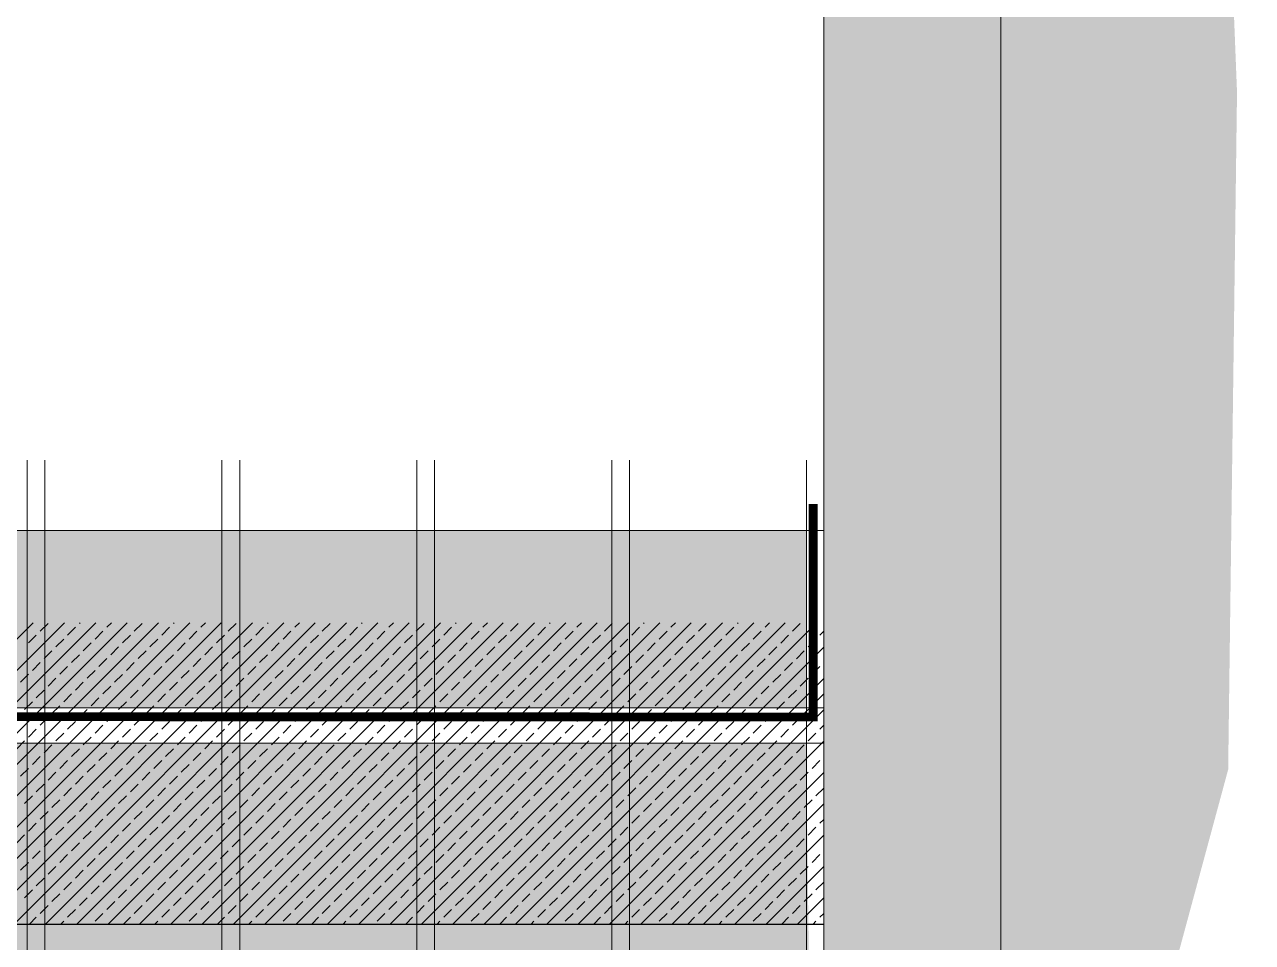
# Model space of a CAD drawing. Header units: metres. Extents: x 400488 to 400591, y 4543956 to 4544011.
# Drawn here: x 400578.33 to 400585.26, y 4543974.11 to 4543979.29 of the extents above; entities that cross this region are included whole.
import ezdxf

# ---------------------------------------------------------------- set-up
doc = ezdxf.new("R2010")
doc.units = ezdxf.units.M
doc.linetypes.add('HIDDEN', pattern=[0.375, 0.25, -0.125])
doc.linetypes.add('HIDDEN2', pattern=[4.762499999999999, 3.175, -1.5875])
for name, color, linetype, lineweight in [('A-FLOR-FNSH', 192, 'Continuous', 18), ('A-FLOR-PATT', 8, 'Continuous', 18), ('GD_1', 240, 'Continuous', 5), ('GD_A_BACK-1', 252, 'HIDDEN2', 9), ('GD_CARPENTERIA', 4, 'Continuous', 9), ('GD_hatch2', 34, 'Continuous', 9), ('GD_RETINI', 240, 'Continuous', 5), ('GD_structure', 4, 'Continuous', 5)]:
    doc.layers.add(name, color=color, linetype=linetype, lineweight=lineweight)
doc.layers.add('GD-RIVESTIMENTO', color=254, linetype='Continuous')

msp = doc.modelspace()

# ---------------------------------------------------------------- hatches: boundary and pattern name
h = msp.add_hatch(color=256)
h.dxf.hatch_style = 1
h.set_gradient(color1=(91, 91, 91), one_color=1, tint=1, name='CYLINDER')
h.paths.add_polyline_path([(400583.8420022455, 4543973.448906582), (400582.8420022453, 4543973.448906582), (400582.8420022453, 4543980.248906582), (400583.8420022455, 4543980.248906582)])
at = {"layer": 'GD_hatch2'}
h = msp.add_hatch(color=256, dxfattribs=at)
h.dxf.hatch_style = 1
h.paths.add_polyline_path([(400560.7420022455, 4543976.438906581), (400582.7420022455, 4543976.438906581), (400582.7420022455, 4543975.438906581), (400560.7420022455, 4543975.438906581)])
at = {"layer": 'GD_RETINI', "ltscale": 5}
h = msp.add_hatch(dxfattribs=at)
h.set_pattern_fill('EARTH', color=34, scale=0.1, angle=45)
h.set_pattern_definition([(45, (396526.6472198765, 4498698.506840579), (7.105427357601003e-17, 0.8980256121069152), [0.6350000000000002, -0.6350000000000002]), (45, (396526.4788400743, 4498698.675220381), (7.105427357601003e-17, 0.8980256121069152), [0.6350000000000002, -0.6350000000000002]), (45, (396526.310460272, 4498698.843600184), (7.105427357601003e-17, 0.8980256121069152), [0.6350000000000002, -0.6350000000000002]), (135, (396526.310460272, 4498698.955853385), (-0.8980256121069152, 7.105427357601003e-17), [0.6350000000000001, -0.6350000000000001]), (135, (396526.4788400743, 4498699.124233188), (-0.8980256121069152, 7.105427357601003e-17), [0.6350000000000001, -0.6350000000000001]), (135, (396526.6472198765, 4498699.29261299), (-0.8980256121069152, 7.105427357601003e-17), [0.6350000000000001, -0.6350000000000001])])
h.paths.add_polyline_path([(400560.7420022455, 4543967.823943598), (400560.742002246, 4543975.238906581), (400582.7420022455, 4543975.238906581), (400582.8420022455, 4543967.648906587), (400583.8420022455, 4543967.648906587), (400583.8420022455, 4544000.648906581), (400585.2618111278, 4544000.648906587), (400585.0723013741, 4544000.04925572), (400584.8396472539, 4543998.022319124), (400584.7987404183, 4543995.859386738), (400584.8149923282, 4543994.284109406), (400585.0425050371, 4543991.89683539), (400585.1171642205, 4543986.844671512), (400584.9532633243, 4543984.76460385), (400585.0429329036, 4543982.255603788), (400585.1747999318, 4543978.91189148), (400585.1248307451, 4543975.090662588), (400584.5129396773, 4543972.829684099), (400584.7598536735, 4543970.578929498), (400584.4640717205, 4543966.682603627), (400581.5331236059, 4543966.763219396), (400580.3499887802, 4543969.853406412), (400581.3448974515, 4543973.749728516), (400575.7420022455, 4543973.749728516), (400572.7420022455, 4543973.749728516), (400568.3131804704, 4543974.171484604), (400567.7420022455, 4543974.171484604), (400563.7420022455, 4543974.171484604), (400562.4076979798, 4543969.671271279), (400562.6880486847, 4543966.946985678), (400559.3042495553, 4543966.267289266), (400559.1259975984, 4543967.538599945), (400559.7420022452, 4543967.823943598)])

# ---------------------------------------------------------------- linework, layer by layer
at = {"layer": 'A-FLOR-FNSH', "color": 50, "lineweight": 25}
msp.add_line((400560.7420022451, 4543974.218906581), (400582.8420022451, 4543974.218906581), dxfattribs=at)
at = {"layer": 'A-FLOR-PATT', "linetype": 'Continuous', "lineweight": 5}
for p, q in [((400576.6790247608, 4543974.218906581), (400578.3790247608, 4543975.918906582)), ((400576.8559428774, 4543974.218906581), (400578.5559428774, 4543975.918906582)), ((400577.0328609941, 4543974.218906581), (400578.7328609941, 4543975.918906582)), ((400577.2097791107, 4543974.218906581), (400578.9097791107, 4543975.918906582)), ((400577.3866972274, 4543974.218906581), (400579.0866972274, 4543975.918906582)), ((400577.5636153441, 4543974.218906581), (400579.2636153441, 4543975.918906582)), ((400577.7405334607, 4543974.218906581), (400579.4405334607, 4543975.918906582)), ((400577.9174515774, 4543974.218906581), (400579.6174515774, 4543975.918906582)), ((400578.094369694, 4543974.218906581), (400579.794369694, 4543975.918906582)), ((400578.2712878107, 4543974.218906581), (400579.9712878107, 4543975.918906582)), ((400578.4193286672, 4543975.871210488), (400578.4635581963, 4543975.915440017)), ((400578.4482059273, 4543974.218906581), (400580.1482059273, 4543975.918906582)), ((400578.625124044, 4543974.218906581), (400580.325124044, 4543975.918906582)), ((400578.6404692419, 4543975.915432946), (400578.6439428775, 4543975.918906582)), ((400578.7952690585, 4543975.893314646), (400578.8208609941, 4543975.918906582)), ((400578.8020421606, 4543974.218906581), (400580.5020421607, 4543975.918906582)), ((400578.950068875, 4543975.871196345), (400578.9942984041, 4543975.915425875)), ((400578.9789602773, 4543974.218906581), (400580.6789602773, 4543975.918906582)), ((400579.155878394, 4543974.218906581), (400580.8558783939, 4543975.918906582)), ((400579.1712094498, 4543975.915418804), (400579.1746972274, 4543975.918906582)), ((400579.3260092663, 4543975.893300503), (400579.3516153441, 4543975.918906582)), ((400579.3327965106, 4543974.218906581), (400581.0327965106, 4543975.918906582)), ((400579.4808090828, 4543975.871182203), (400579.525038612, 4543975.915411733)), ((400579.5097146272, 4543974.218906581), (400581.2097146272, 4543975.918906582)), ((400579.6866327439, 4543974.218906581), (400581.3866327439, 4543975.918906582)), ((400579.7019496576, 4543975.915404662), (400579.7054515774, 4543975.918906582)), ((400579.8567494741, 4543975.893286361), (400579.882369694, 4543975.918906582)), ((400579.8635508606, 4543974.218906581), (400581.5635508606, 4543975.918906582)), ((400580.0115492907, 4543975.871168061), (400580.0557788198, 4543975.915397591)), ((400580.0404689772, 4543974.218906581), (400581.7404689772, 4543975.918906582)), ((400580.2173870939, 4543974.218906581), (400581.9173870938, 4543975.918906582)), ((400580.2326898654, 4543975.915390519), (400580.2362059273, 4543975.918906582)), ((400580.3874896819, 4543975.893272219), (400580.413124044, 4543975.918906582)), ((400580.3943052105, 4543974.218906581), (400582.0943052105, 4543975.918906582)), ((400580.5422894984, 4543975.871153919), (400580.5865190277, 4543975.915383449)), ((400580.5712233271, 4543974.218906581), (400582.2712233271, 4543975.918906582)), ((400580.7481414438, 4543974.218906581), (400582.4481414438, 4543975.918906582)), ((400580.7634300732, 4543975.915376377), (400580.7669602773, 4543975.918906582)), ((400580.9182298898, 4543975.893258077), (400580.9438783939, 4543975.918906582)), ((400580.9250595605, 4543974.218906581), (400582.6250595605, 4543975.918906582)), ((400581.0730297063, 4543975.871139777), (400581.1172592355, 4543975.915369307)), ((400581.1019776771, 4543974.218906581), (400582.8019776771, 4543975.918906582)), ((400581.294170281, 4543975.915362235), (400581.2977146272, 4543975.918906582)), ((400581.4489700976, 4543975.893243935), (400581.4746327439, 4543975.918906582)), ((400581.6037699141, 4543975.871125635), (400581.6479994433, 4543975.915355165)), ((400581.8249104889, 4543975.915348093), (400581.8284689772, 4543975.918906582)), ((400581.9797103054, 4543975.893229793), (400582.0053870939, 4543975.918906582)), ((400582.1345101219, 4543975.871111493), (400582.1787396511, 4543975.915341022)), ((400582.3556506967, 4543975.915333951), (400582.3592233271, 4543975.918906582)), ((400582.5104505132, 4543975.893215651), (400582.5361414438, 4543975.918906582)), ((400582.6652503298, 4543975.87109735), (400582.7094798589, 4543975.91532688)), ((400578.352987909, 4543975.80486973), (400578.3972174381, 4543975.849099259)), ((400578.5741284837, 4543975.849092187), (400578.6183580129, 4543975.893321717)), ((400578.7289283003, 4543975.826973887), (400578.7731578294, 4543975.871203417)), ((400578.8837281168, 4543975.804855588), (400578.927957646, 4543975.849085117)), ((400579.1048686915, 4543975.849078045), (400579.1490982207, 4543975.893307575)), ((400579.2596685081, 4543975.826959746), (400579.3038980372, 4543975.871189275)), ((400579.4144683246, 4543975.804841446), (400579.4586978538, 4543975.849070975)), ((400579.6356088993, 4543975.849063903), (400579.6798384285, 4543975.893293433)), ((400579.7904087159, 4543975.826945603), (400579.8346382451, 4543975.871175133)), ((400579.9452085324, 4543975.804827304), (400579.9894380616, 4543975.849056832)), ((400580.1663491072, 4543975.849049761), (400580.2105786363, 4543975.893279291)), ((400580.3211489237, 4543975.826931462), (400580.3653784529, 4543975.871160991)), ((400580.4759487403, 4543975.804813161), (400580.5201782694, 4543975.84904269)), ((400580.697089315, 4543975.849035619), (400580.7413188442, 4543975.893265149)), ((400580.8518891315, 4543975.826917319), (400580.8961186607, 4543975.871146848)), ((400581.0066889481, 4543975.804799019), (400581.0509184772, 4543975.849028548)), ((400581.2278295229, 4543975.849021477), (400581.272059052, 4543975.893251006)), ((400581.3826293394, 4543975.826903177), (400581.4268588685, 4543975.871132706)), ((400581.5374291559, 4543975.804784877), (400581.5816586851, 4543975.849014406)), ((400581.7585697306, 4543975.849007335), (400581.8027992598, 4543975.893236864)), ((400581.9133695472, 4543975.826889034), (400581.9575990764, 4543975.871118564)), ((400582.0681693637, 4543975.804770735), (400582.1123988929, 4543975.849000264)), ((400582.2893099385, 4543975.848993192), (400582.3335394677, 4543975.893222722)), ((400582.444109755, 4543975.826874893), (400582.4883392841, 4543975.871104422)), ((400582.5989095715, 4543975.804756593), (400582.6431391007, 4543975.848986122)), ((400582.8200501463, 4543975.84897905), (400582.8420022451, 4543975.870931149)), ((400578.5077877255, 4543975.78275143), (400578.5520172547, 4543975.826980959)), ((400578.662587542, 4543975.76063313), (400578.7068170712, 4543975.804862658)), ((400578.8173873586, 4543975.738514829), (400578.8616168877, 4543975.782744358)), ((400579.0385279334, 4543975.782737288), (400579.0827574625, 4543975.826966817)), ((400579.1933277498, 4543975.760618987), (400579.237557279, 4543975.804848516)), ((400579.3481275664, 4543975.738500687), (400579.3923570956, 4543975.782730216)), ((400579.5692681412, 4543975.782723146), (400579.6134976703, 4543975.826952674)), ((400579.7240679577, 4543975.760604845), (400579.7682974869, 4543975.804834374)), ((400579.8788677742, 4543975.738486545), (400579.9230973034, 4543975.782716074)), ((400580.100008349, 4543975.782709003), (400580.1442378782, 4543975.826938532)), ((400580.2548081655, 4543975.760590703), (400580.2990376947, 4543975.804820232)), ((400580.409607982, 4543975.738472403), (400580.4538375112, 4543975.782701932)), ((400580.6307485568, 4543975.782694861), (400580.674978086, 4543975.82692439)), ((400580.7855483734, 4543975.760576561), (400580.8297779025, 4543975.80480609)), ((400580.9403481898, 4543975.738458261), (400580.9845777191, 4543975.78268779)), ((400581.1614887646, 4543975.782680719), (400581.2057182938, 4543975.826910248)), ((400581.2788957938, 4543974.218906581), (400582.8420022451, 4543975.782013033)), ((400581.3162885812, 4543975.760562419), (400581.3605181103, 4543975.804791948)), ((400581.4710883977, 4543975.738444119), (400581.5153179269, 4543975.782673648)), ((400581.6922289724, 4543975.782666577), (400581.7364585016, 4543975.826896106)), ((400581.847028789, 4543975.760548277), (400581.8912583182, 4543975.804777806)), ((400582.0018286055, 4543975.738429977), (400582.0460581347, 4543975.782659505)), ((400582.2229691803, 4543975.782652435), (400582.2671987094, 4543975.826881964)), ((400582.3777689968, 4543975.760534135), (400582.421998526, 4543975.804763664)), ((400582.5325688134, 4543975.738415834), (400582.5767983425, 4543975.782645363)), ((400582.7537093881, 4543975.782638293), (400582.7979389172, 4543975.826867822)), ((400578.3751062091, 4543975.650069913), (400578.4193357382, 4543975.694299443)), ((400578.4414469673, 4543975.716410671), (400578.4856764965, 4543975.7606402)), ((400578.5962467838, 4543975.694292371), (400578.640476313, 4543975.7385219)), ((400578.7510466003, 4543975.672174071), (400578.7952761296, 4543975.7164036)), ((400578.9058464169, 4543975.650055771), (400578.950075946, 4543975.6942853)), ((400578.9721871751, 4543975.716396529), (400579.0164167043, 4543975.760626058)), ((400579.1269869917, 4543975.694278229), (400579.1712165208, 4543975.738507758)), ((400579.2817868082, 4543975.672159929), (400579.3260163374, 4543975.716389458)), ((400579.4365866247, 4543975.650041629), (400579.4808161539, 4543975.694271158)), ((400579.5029273829, 4543975.716382387), (400579.5471569121, 4543975.760611916)), ((400579.6577271995, 4543975.694264087), (400579.7019567286, 4543975.738493616)), ((400579.812527016, 4543975.672145787), (400579.8567565452, 4543975.716375316)), ((400580.0336675908, 4543975.716368245), (400580.0778971199, 4543975.760597774)), ((400580.1884674073, 4543975.694249945), (400580.2326969365, 4543975.738479474)), ((400580.3432672239, 4543975.672131645), (400580.387496753, 4543975.716361173)), ((400580.5644077986, 4543975.716354103), (400580.6086373277, 4543975.760583632)), ((400580.7192076151, 4543975.694235803), (400580.7634371443, 4543975.738465331)), ((400580.8740074317, 4543975.672117502), (400580.9182369608, 4543975.716347031)), ((400581.0951480064, 4543975.716339961), (400581.1393775356, 4543975.76056949)), ((400581.2499478229, 4543975.69422166), (400581.2941773521, 4543975.738451189)), ((400581.4047476395, 4543975.67210336), (400581.4489771686, 4543975.716332889)), ((400581.6258882142, 4543975.716325819), (400581.6701177434, 4543975.760555347)), ((400581.7806880308, 4543975.694207518), (400581.8249175599, 4543975.738437047)), ((400581.9354878473, 4543975.672089218), (400581.9797173765, 4543975.716318747)), ((400582.156628422, 4543975.716311676), (400582.2008579512, 4543975.760541205)), ((400582.3114282386, 4543975.694193376), (400582.3556577677, 4543975.738422905)), ((400582.4662280551, 4543975.672075076), (400582.5104575843, 4543975.716304605)), ((400582.6873686299, 4543975.716297534), (400582.731598159, 4543975.760527063)), ((400578.3087654509, 4543975.583729155), (400578.3529949801, 4543975.627958684)), ((400578.5299060256, 4543975.627951613), (400578.5741355548, 4543975.672181142)), ((400578.6847058422, 4543975.605833312), (400578.7289353713, 4543975.650062842)), ((400578.8395056587, 4543975.583715012), (400578.8837351879, 4543975.627944542)), ((400579.0606462334, 4543975.627937471), (400579.1048757626, 4543975.672167)), ((400579.21544605, 4543975.60581917), (400579.2596755791, 4543975.6500487)), ((400579.3702458665, 4543975.583700871), (400579.4144753957, 4543975.6279304)), ((400579.5913864413, 4543975.627923328), (400579.6356159704, 4543975.672152858)), ((400579.7461862578, 4543975.605805028), (400579.790415787, 4543975.650034558)), ((400579.9009860744, 4543975.583686728), (400579.9452156035, 4543975.627916258)), ((400579.9673268325, 4543975.650027486), (400580.0115563617, 4543975.694257015)), ((400580.1221266491, 4543975.627909186), (400580.1663561782, 4543975.672138716)), ((400580.2769264656, 4543975.605790886), (400580.3211559948, 4543975.650020416)), ((400580.4317262822, 4543975.583672587), (400580.4759558113, 4543975.627902116)), ((400580.4980670404, 4543975.650013344), (400580.5422965696, 4543975.694242874)), ((400580.6528668569, 4543975.627895044), (400580.6970963861, 4543975.672124574)), ((400580.8076666734, 4543975.605776744), (400580.8518962026, 4543975.650006274)), ((400580.96246649, 4543975.583658444), (400581.0066960191, 4543975.627887974)), ((400581.0288072482, 4543975.649999202), (400581.0730367774, 4543975.694228731)), ((400581.1836070647, 4543975.627880902), (400581.2278365939, 4543975.672110432)), ((400581.3384068813, 4543975.605762602), (400581.3826364104, 4543975.649992132)), ((400581.4932066978, 4543975.583644302), (400581.537436227, 4543975.627873831)), ((400581.559547456, 4543975.64998506), (400581.6037769852, 4543975.69421459)), ((400581.7143472726, 4543975.62786676), (400581.7585768017, 4543975.67209629)), ((400581.8691470891, 4543975.60574846), (400581.9133766182, 4543975.649977989)), ((400582.0239469056, 4543975.583630159), (400582.0681764348, 4543975.627859689)), ((400582.0902876639, 4543975.649970918), (400582.134517193, 4543975.694200447)), ((400582.2450874803, 4543975.627852618), (400582.2893170096, 4543975.672082148)), ((400582.3998872969, 4543975.605734318), (400582.4441168261, 4543975.649963847)), ((400582.5546871134, 4543975.583616017), (400582.5989166426, 4543975.627845547)), ((400582.6210278717, 4543975.649956776), (400582.6652574008, 4543975.694186306)), ((400582.7758276882, 4543975.627838476), (400582.8200572174, 4543975.672068005)), ((400578.4635652674, 4543975.561610855), (400578.5077947965, 4543975.605840384)), ((400578.6183650839, 4543975.539492555), (400578.6625946131, 4543975.583722084)), ((400578.7731649005, 4543975.517374255), (400578.8173944296, 4543975.561603784)), ((400578.9943054752, 4543975.561596713), (400579.0385350044, 4543975.605826242)), ((400579.1491052918, 4543975.539478413), (400579.1933348209, 4543975.583707942)), ((400579.3039051083, 4543975.517360113), (400579.3481346375, 4543975.561589641)), ((400579.5250456831, 4543975.561582571), (400579.5692752122, 4543975.6058121)), ((400579.6798454996, 4543975.539464271), (400579.7240750287, 4543975.5836938)), ((400579.8346453161, 4543975.51734597), (400579.8788748453, 4543975.561575499)), ((400580.0557858909, 4543975.561568429), (400580.1000154201, 4543975.605797958)), ((400580.2105857074, 4543975.539450129), (400580.2548152366, 4543975.583679657)), ((400580.3653855239, 4543975.517331828), (400580.4096150532, 4543975.561561357)), ((400580.5865260987, 4543975.561554287), (400580.6307556279, 4543975.605783815)), ((400580.7413259153, 4543975.539435986), (400580.7855554444, 4543975.583665515)), ((400580.8961257318, 4543975.517317686), (400580.9403552609, 4543975.561547215)), ((400581.1172663065, 4543975.561540144), (400581.1614958357, 4543975.605769673)), ((400581.2720661231, 4543975.539421844), (400581.3162956522, 4543975.583651373)), ((400581.4268659396, 4543975.517303544), (400581.4710954688, 4543975.561533073)), ((400581.4558139104, 4543974.218906581), (400582.8420022451, 4543975.605094916)), ((400581.6480065144, 4543975.561526002), (400581.6922360435, 4543975.605755531)), ((400581.8028063309, 4543975.539407702), (400581.8470358601, 4543975.583637231)), ((400581.9576061475, 4543975.517289402), (400582.0018356766, 4543975.561518931)), ((400582.1787467222, 4543975.561511859), (400582.2229762513, 4543975.605741389)), ((400582.3335465387, 4543975.53939356), (400582.3777760679, 4543975.583623089)), ((400582.4883463553, 4543975.51727526), (400582.5325758844, 4543975.561504789)), ((400582.70948693, 4543975.561497718), (400582.7537164591, 4543975.605727247)), ((400578.3972245092, 4543975.495270097), (400578.4414540384, 4543975.539499626)), ((400578.5520243258, 4543975.473151796), (400578.5962538549, 4543975.517381325)), ((400578.7068241423, 4543975.451033496), (400578.7510536714, 4543975.495263025)), ((400578.927964717, 4543975.495255955), (400578.9721942462, 4543975.539485483)), ((400579.0827645336, 4543975.473137654), (400579.1269940627, 4543975.517367183)), ((400579.2375643501, 4543975.451019354), (400579.2817938793, 4543975.495248883)), ((400579.4587049249, 4543975.495241812), (400579.502934454, 4543975.539471341)), ((400579.6135047414, 4543975.473123512), (400579.6577342706, 4543975.517353041)), ((400579.7683045579, 4543975.451005212), (400579.8125340871, 4543975.495234741)), ((400579.9894451327, 4543975.49522767), (400580.0336746618, 4543975.539457199)), ((400580.1442449492, 4543975.47310937), (400580.1884744784, 4543975.517338899)), ((400580.2990447658, 4543975.45099107), (400580.3432742949, 4543975.495220599)), ((400580.5201853405, 4543975.495213528), (400580.5644148696, 4543975.539443057)), ((400580.674985157, 4543975.473095228), (400580.7192146862, 4543975.517324757)), ((400580.8297849736, 4543975.450976928), (400580.8740145027, 4543975.495206457)), ((400581.0509255483, 4543975.495199386), (400581.0951550775, 4543975.539428915)), ((400581.2057253649, 4543975.473081086), (400581.249954894, 4543975.517310615)), ((400581.3605251814, 4543975.450962786), (400581.4047547106, 4543975.495192314)), ((400581.5816657561, 4543975.495185244), (400581.6258952853, 4543975.539414773)), ((400581.7364655727, 4543975.473066944), (400581.7806951018, 4543975.517296473)), ((400581.8912653892, 4543975.450948643), (400581.9354949184, 4543975.495178172)), ((400582.1124059639, 4543975.495171102), (400582.1566354931, 4543975.539400631)), ((400582.2672057805, 4543975.473052802), (400582.3114353096, 4543975.51728233)), ((400582.422005597, 4543975.450934501), (400582.4662351262, 4543975.49516403)), ((400582.6431461718, 4543975.49515696), (400582.687375701, 4543975.539386488)), ((400582.7979459883, 4543975.473038659), (400582.8420022451, 4543975.517094916)), ((400578.330883751, 4543975.428929338), (400578.3751132801, 4543975.473158867)), ((400578.4856835675, 4543975.406811038), (400578.5299130967, 4543975.451040568)), ((400578.6404833841, 4543975.384692738), (400578.6847129132, 4543975.428922268)), ((400578.8616239588, 4543975.428915196), (400578.905853488, 4543975.473144725)), ((400579.0164237753, 4543975.406796896), (400579.0606533045, 4543975.451026425)), ((400579.1712235919, 4543975.384678596), (400579.2154531211, 4543975.428908125)), ((400579.3923641666, 4543975.428901054), (400579.4365936958, 4543975.473130583)), ((400579.5471639832, 4543975.406782754), (400579.5913935123, 4543975.451012284)), ((400579.7019637997, 4543975.384664454), (400579.7461933289, 4543975.428893983)), ((400579.9231043744, 4543975.428886912), (400579.9673339036, 4543975.473116441)), ((400580.077904191, 4543975.406768612), (400580.1221337201, 4543975.45099814)), ((400580.2327040075, 4543975.384650311), (400580.2769335367, 4543975.428879841)), ((400580.4538445823, 4543975.42887277), (400580.4980741115, 4543975.473102299)), ((400580.6086443988, 4543975.406754469), (400580.652873928, 4543975.450983999)), ((400580.7634442154, 4543975.384636169), (400580.8076737445, 4543975.428865699)), ((400580.9845847901, 4543975.428858628), (400581.0288143193, 4543975.473088156)), ((400581.1393846066, 4543975.406740327), (400581.1836141358, 4543975.450969856)), ((400581.2941844232, 4543975.384622027), (400581.3384139523, 4543975.428851557)), ((400581.5153249979, 4543975.428844485), (400581.5595545271, 4543975.473074014)), ((400581.6327320271, 4543974.218906581), (400582.8420022451, 4543975.4281768)), ((400581.6701248144, 4543975.406726185), (400581.7143543437, 4543975.450955715)), ((400581.824924631, 4543975.384607885), (400581.8691541602, 4543975.428837415)), ((400582.0460652058, 4543975.428830343), (400582.0902947349, 4543975.473059872)), ((400582.2008650223, 4543975.406712043), (400582.2450945515, 4543975.450941572)), ((400582.3556648388, 4543975.384593743), (400582.399894368, 4543975.428823273)), ((400582.5768054136, 4543975.428816201), (400582.6210349427, 4543975.47304573)), ((400582.7316052301, 4543975.406697901), (400582.7758347593, 4543975.450927431)), ((400578.4193428093, 4543975.34047028), (400578.4635723385, 4543975.384699809)), ((400578.5741426258, 4543975.31835198), (400578.618372155, 4543975.362581509)), ((400578.7952832006, 4543975.362574438), (400578.8395127298, 4543975.406803967)), ((400578.9500830172, 4543975.340456137), (400578.9943125463, 4543975.384685667)), ((400579.1048828337, 4543975.318337837), (400579.1491123628, 4543975.362567367)), ((400579.3260234084, 4543975.362560295), (400579.3702529376, 4543975.406789825)), ((400579.4808232249, 4543975.340441995), (400579.5250527542, 4543975.384671525)), ((400579.6356230415, 4543975.318323696), (400579.6798525706, 4543975.362553225)), ((400579.8567636163, 4543975.362546153), (400579.9009931454, 4543975.406775683)), ((400580.0115634328, 4543975.340427853), (400580.055792962, 4543975.384657383)), ((400580.1663632494, 4543975.318309553), (400580.2105927785, 4543975.362539083)), ((400580.3875038241, 4543975.362532011), (400580.4317333532, 4543975.406761541)), ((400580.5423036406, 4543975.340413712), (400580.5865331698, 4543975.384643241)), ((400580.6971034571, 4543975.318295412), (400580.7413329863, 4543975.362524941)), ((400580.9182440319, 4543975.362517869), (400580.9624735611, 4543975.406747399)), ((400581.0730438484, 4543975.340399569), (400581.1172733776, 4543975.384629099)), ((400581.227843665, 4543975.318281269), (400581.2720731942, 4543975.362510798)), ((400581.4489842397, 4543975.362503727), (400581.4932137689, 4543975.406733257)), ((400581.6037840563, 4543975.340385427), (400581.6480135854, 4543975.384614957)), ((400581.7585838728, 4543975.318267127), (400581.802813402, 4543975.362496656)), ((400581.9797244475, 4543975.362489585), (400582.0239539767, 4543975.406719115)), ((400582.1345242641, 4543975.340371285), (400582.1787537932, 4543975.384600814)), ((400582.2893240806, 4543975.318252984), (400582.3335536098, 4543975.362482514)), ((400582.5104646554, 4543975.362475443), (400582.5546941845, 4543975.406704972)), ((400582.6652644719, 4543975.340357143), (400582.7094940011, 4543975.384586672)), ((400578.3530020511, 4543975.274129522), (400578.3972315803, 4543975.318359051)), ((400578.5078018676, 4543975.252011222), (400578.5520313968, 4543975.296240751)), ((400578.7289424424, 4543975.29623368), (400578.7731719716, 4543975.340463209)), ((400578.8837422589, 4543975.27411538), (400578.9279717881, 4543975.318344909)), ((400579.0385420755, 4543975.25199708), (400579.0827716046, 4543975.296226609)), ((400579.2596826502, 4543975.296219538), (400579.3039121794, 4543975.340449067)), ((400579.4144824668, 4543975.274101238), (400579.4587119959, 4543975.318330767)), ((400579.5692822833, 4543975.251982938), (400579.6135118125, 4543975.296212466)), ((400579.790422858, 4543975.296205396), (400579.8346523872, 4543975.340434925)), ((400579.9452226746, 4543975.274087096), (400579.9894522037, 4543975.318316624)), ((400580.1000224911, 4543975.251968795), (400580.1442520203, 4543975.296198324)), ((400580.3211630658, 4543975.296191254), (400580.365392595, 4543975.340420783)), ((400580.4759628824, 4543975.274072953), (400580.5201924116, 4543975.318302482)), ((400580.6307626989, 4543975.251954653), (400580.6749922281, 4543975.296184182)), ((400580.8519032737, 4543975.296177112), (400580.8961328028, 4543975.34040664)), ((400581.0067030902, 4543975.274058811), (400581.0509326194, 4543975.31828834)), ((400581.1615029068, 4543975.251940511), (400581.2057324359, 4543975.29617004)), ((400581.3826434815, 4543975.296162969), (400581.4268730106, 4543975.340392498)), ((400581.537443298, 4543975.274044669), (400581.5816728272, 4543975.318274198)), ((400581.6922431146, 4543975.251926369), (400581.7364726437, 4543975.296155898)), ((400581.9133836893, 4543975.296148827), (400581.9576132185, 4543975.340378356)), ((400582.0681835058, 4543975.274030527), (400582.112413035, 4543975.318260056)), ((400582.2229833224, 4543975.251912227), (400582.2672128516, 4543975.296141756)), ((400582.4441238972, 4543975.296134685), (400582.4883534263, 4543975.340364214)), ((400582.5989237137, 4543975.274016385), (400582.6431532428, 4543975.318245914)), ((400582.7537235302, 4543975.251898085), (400582.7979530594, 4543975.296127614)), ((400582.8200642884, 4543975.318238843), (400582.8420022451, 4543975.340176799)), ((400578.2866612929, 4543975.207788764), (400578.330890822, 4543975.252018292)), ((400578.4414611094, 4543975.185670463), (400578.4856906386, 4543975.229899992)), ((400578.6626016842, 4543975.229892922), (400578.7068312133, 4543975.274122451)), ((400578.8174015007, 4543975.207774621), (400578.8616310299, 4543975.25200415)), ((400578.9722013173, 4543975.185656321), (400579.0164308464, 4543975.22988585)), ((400579.193341892, 4543975.22987878), (400579.2375714211, 4543975.274108308)), ((400579.3481417085, 4543975.207760479), (400579.3923712377, 4543975.251990008)), ((400579.5029415251, 4543975.185642179), (400579.5471710542, 4543975.229871708)), ((400579.7240820998, 4543975.229864637), (400579.768311629, 4543975.274094166)), ((400579.8788819163, 4543975.207746337), (400579.9231114455, 4543975.251975866)), ((400580.0336817329, 4543975.185628037), (400580.0779112621, 4543975.229857566)), ((400580.2548223077, 4543975.229850495), (400580.2990518368, 4543975.274080024)), ((400580.4096221242, 4543975.207732195), (400580.4538516533, 4543975.251961724)), ((400580.5644219407, 4543975.185613895), (400580.6086514699, 4543975.229843424)), ((400580.7855625155, 4543975.229836353), (400580.8297920446, 4543975.274065882)), ((400580.940362332, 4543975.207718053), (400580.9845918612, 4543975.251947582)), ((400581.0951621485, 4543975.185599753), (400581.1393916777, 4543975.229829282)), ((400581.3163027233, 4543975.229822211), (400581.3605322525, 4543975.27405174)), ((400581.4711025399, 4543975.207703911), (400581.515332069, 4543975.25193344)), ((400581.6259023564, 4543975.185585611), (400581.6701318855, 4543975.229815139)), ((400581.8096501437, 4543974.218906581), (400582.8420022451, 4543975.251258682)), ((400581.8470429311, 4543975.229808069), (400581.8912724603, 4543975.274037598)), ((400582.0018427477, 4543975.207689769), (400582.0460722768, 4543975.251919298)), ((400582.1566425642, 4543975.185571468), (400582.2008720934, 4543975.229800997)), ((400582.3777831389, 4543975.229793927), (400582.4220126681, 4543975.274023456)), ((400582.5325829555, 4543975.207675627), (400582.5768124847, 4543975.251905155)), ((400582.687382772, 4543975.185557326), (400582.7316123012, 4543975.229786855)), ((400578.3751203512, 4543975.119329705), (400578.4193498804, 4543975.163559235)), ((400578.5299201678, 4543975.097211405), (400578.5741496969, 4543975.141440935)), ((400578.596260926, 4543975.163552163), (400578.6404904551, 4543975.207781693)), ((400578.7510607425, 4543975.141433863), (400578.7952902717, 4543975.185663393)), ((400578.905860559, 4543975.119315563), (400578.9500900882, 4543975.163545093)), ((400579.0606603756, 4543975.097197263), (400579.1048899047, 4543975.141426792)), ((400579.1270011338, 4543975.163538021), (400579.171230663, 4543975.20776755)), ((400579.2818009504, 4543975.141419721), (400579.3260304795, 4543975.185649251)), ((400579.4366007668, 4543975.119301421), (400579.480830296, 4543975.16353095)), ((400579.5914005834, 4543975.09718312), (400579.6356301125, 4543975.14141265)), ((400579.6577413416, 4543975.163523879), (400579.7019708708, 4543975.207753409)), ((400579.8125411582, 4543975.141405579), (400579.8567706873, 4543975.185635109)), ((400579.9673409747, 4543975.119287279), (400580.0115705039, 4543975.163516808)), ((400580.1221407912, 4543975.097168978), (400580.1663703204, 4543975.141398508)), ((400580.1884815494, 4543975.163509737), (400580.2327110786, 4543975.207739266)), ((400580.343281366, 4543975.141391437), (400580.3875108951, 4543975.185620966)), ((400580.4980811825, 4543975.119273136), (400580.5423107117, 4543975.163502666)), ((400580.652880999, 4543975.097154836), (400580.6971105282, 4543975.141384366)), ((400580.7192217573, 4543975.163495595), (400580.7634512864, 4543975.207725124)), ((400580.8740215738, 4543975.141377294), (400580.918251103, 4543975.185606824)), ((400581.0288213904, 4543975.119258994), (400581.0730509195, 4543975.163488524)), ((400581.1836212068, 4543975.097140694), (400581.2278507361, 4543975.141370224)), ((400581.2499619651, 4543975.163481453), (400581.2941914942, 4543975.207710981)), ((400581.4047617816, 4543975.141363152), (400581.4489913108, 4543975.185592682)), ((400581.5595615982, 4543975.119244852), (400581.6037911273, 4543975.163474382)), ((400581.7143614147, 4543975.097126552), (400581.7585909439, 4543975.141356082)), ((400581.7807021729, 4543975.16346731), (400581.8249317021, 4543975.20769684)), ((400581.9355019894, 4543975.14134901), (400581.9797315186, 4543975.18557854)), ((400582.090301806, 4543975.11923071), (400582.1345313351, 4543975.16346024)), ((400582.2451016225, 4543975.09711241), (400582.2893311517, 4543975.14134194)), ((400582.3114423807, 4543975.163453168), (400582.3556719099, 4543975.207682697)), ((400582.4662421973, 4543975.141334868), (400582.5104717264, 4543975.185564398)), ((400582.6210420138, 4543975.119216568), (400582.665271543, 4543975.163446098)), ((400582.7758418304, 4543975.097098268), (400582.8200713595, 4543975.141327797)), ((400578.308779593, 4543975.052988947), (400578.3530091222, 4543975.097218476)), ((400578.4635794096, 4543975.030870647), (400578.5078089387, 4543975.075100176)), ((400578.6847199843, 4543975.075093105), (400578.7289495135, 4543975.119322634)), ((400578.8395198009, 4543975.052974805), (400578.88374933, 4543975.097204334)), ((400578.9943196173, 4543975.030856505), (400579.0385491466, 4543975.075086034)), ((400579.2154601921, 4543975.075078962), (400579.2596897213, 4543975.119308492)), ((400579.3702600087, 4543975.052960663), (400579.4144895378, 4543975.097190192)), ((400579.5250598252, 4543975.030842363), (400579.5692893544, 4543975.075071892)), ((400579.7462003999, 4543975.075064821), (400579.7904299291, 4543975.11929435)), ((400579.9010002165, 4543975.052946521), (400579.9452297456, 4543975.09717605)), ((400580.055800033, 4543975.030828221), (400580.1000295622, 4543975.07505775)), ((400580.2769406078, 4543975.075050678), (400580.3211701369, 4543975.119280208)), ((400580.4317404243, 4543975.052932379), (400580.4759699535, 4543975.097161908)), ((400580.5865402409, 4543975.030814079), (400580.63076977, 4543975.075043608)), ((400580.8076808156, 4543975.075036537), (400580.8519103447, 4543975.119266066)), ((400580.9624806321, 4543975.052918237), (400581.0067101613, 4543975.097147766)), ((400581.1172804487, 4543975.030799937), (400581.1615099778, 4543975.075029465)), ((400581.3384210234, 4543975.075022394), (400581.3826505526, 4543975.119251924)), ((400581.4932208399, 4543975.052904095), (400581.5374503691, 4543975.097133623)), ((400581.6480206565, 4543975.030785794), (400581.6922501856, 4543975.075015323)), ((400581.8691612313, 4543975.075008253), (400581.9133907604, 4543975.119237782)), ((400581.9865682604, 4543974.218906581), (400582.8420022451, 4543975.074340566)), ((400582.0239610478, 4543975.052889952), (400582.0681905769, 4543975.097119481)), ((400582.1787608643, 4543975.030771652), (400582.2229903935, 4543975.075001181)), ((400582.399901439, 4543975.07499411), (400582.4441309682, 4543975.119223639)), ((400582.5547012556, 4543975.05287581), (400582.5989307848, 4543975.097105339)), ((400582.7095010721, 4543975.03075751), (400582.7537306013, 4543975.074987039)), ((400578.3972386513, 4543974.964529889), (400578.4414681805, 4543975.008759418)), ((400578.6183792261, 4543975.008752347), (400578.6626087552, 4543975.052981876)), ((400578.7731790426, 4543974.986634047), (400578.8174085718, 4543975.030863576)), ((400578.9279788592, 4543974.964515747), (400578.9722083883, 4543975.008745275)), ((400579.1491194339, 4543975.008738205), (400579.1933489631, 4543975.052967734)), ((400579.3039192504, 4543974.986619905), (400579.3481487796, 4543975.030849434)), ((400579.458719067, 4543974.964501604), (400579.5029485961, 4543975.008731133)), ((400579.6798596417, 4543975.008724063), (400579.7240891709, 4543975.052953592)), ((400579.8346594583, 4543974.986605763), (400579.8788889874, 4543975.030835291)), ((400579.9894592748, 4543974.964487462), (400580.033688804, 4543975.008716991)), ((400580.2105998495, 4543975.008709921), (400580.2548293787, 4543975.052939449)), ((400580.3653996661, 4543974.98659162), (400580.4096291953, 4543975.030821149)), ((400580.5201994826, 4543974.96447332), (400580.5644290118, 4543975.008702849)), ((400580.7413400574, 4543975.008695778), (400580.7855695866, 4543975.052925307)), ((400580.8961398739, 4543974.986577478), (400580.940369403, 4543975.030807007)), ((400581.0509396904, 4543974.964459178), (400581.0951692196, 4543975.008688707)), ((400581.2720802652, 4543975.008681636), (400581.3163097944, 4543975.052911165)), ((400581.4268800817, 4543974.986563336), (400581.4711096109, 4543975.030792865)), ((400581.5816798983, 4543974.964445036), (400581.6259094274, 4543975.008674565)), ((400581.802820473, 4543975.008667494), (400581.8470500022, 4543975.052897023)), ((400581.9576202896, 4543974.986549194), (400582.0018498187, 4543975.030778723)), ((400582.1124201061, 4543974.964430894), (400582.1566496352, 4543975.008660423)), ((400582.3335606809, 4543975.008653352), (400582.37779021, 4543975.052882881)), ((400582.4883604974, 4543974.986535052), (400582.5325900266, 4543975.030764581)), ((400582.6431603139, 4543974.964416752), (400582.6873898431, 4543975.008646281)), ((400578.3308978931, 4543974.89818913), (400578.3751274223, 4543974.94241866)), ((400578.5520384679, 4543974.942411589), (400578.5962679971, 4543974.986641117)), ((400578.7068382844, 4543974.920293288), (400578.7510678135, 4543974.964522818)), ((400578.8616381009, 4543974.898174988), (400578.9058676301, 4543974.942404518)), ((400579.0827786757, 4543974.942397446), (400579.1270082049, 4543974.986626975)), ((400579.2375784922, 4543974.920279146), (400579.2818080214, 4543974.964508675)), ((400579.3923783088, 4543974.898160846), (400579.436607838, 4543974.942390376)), ((400579.6135188835, 4543974.942383304), (400579.6577484127, 4543974.986612833)), ((400579.7683187001, 4543974.920265004), (400579.8125482292, 4543974.964494534)), ((400579.9231185166, 4543974.898146704), (400579.9673480457, 4543974.942376234)), ((400580.1442590914, 4543974.942369162), (400580.1884886205, 4543974.986598691)), ((400580.2990589079, 4543974.920250862), (400580.3432884371, 4543974.964480391)), ((400580.4538587244, 4543974.898132562), (400580.4980882536, 4543974.942362092)), ((400580.6749992992, 4543974.94235502), (400580.7192288283, 4543974.986584549)), ((400580.8297991157, 4543974.92023672), (400580.8740286449, 4543974.96446625)), ((400580.9845989323, 4543974.89811842), (400581.0288284614, 4543974.942347949)), ((400581.205739507, 4543974.942340878), (400581.2499690361, 4543974.986570407)), ((400581.3605393235, 4543974.920222578), (400581.4047688527, 4543974.964452107)), ((400581.5153391401, 4543974.898104277), (400581.5595686692, 4543974.942333807)), ((400581.7364797148, 4543974.942326736), (400581.780709244, 4543974.986556265)), ((400581.8912795314, 4543974.920208436), (400581.9355090605, 4543974.964437965)), ((400582.0460793479, 4543974.898090135), (400582.0903088771, 4543974.942319665)), ((400582.2672199226, 4543974.942312594), (400582.3114494518, 4543974.986542122)), ((400582.4220197392, 4543974.920194293), (400582.4662492683, 4543974.964423822)), ((400582.5768195557, 4543974.898075993), (400582.6210490849, 4543974.942305523)), ((400582.7979601304, 4543974.942298451), (400582.8420022451, 4543974.986340567)), ((400578.4856977097, 4543974.87607083), (400578.5299272388, 4543974.92030036)), ((400578.6404975262, 4543974.85395253), (400578.6847270554, 4543974.89818206)), ((400578.7952973428, 4543974.831834231), (400578.8395268719, 4543974.876063759)), ((400579.0164379175, 4543974.876056688), (400579.0606674466, 4543974.920286218)), ((400579.171237734, 4543974.853938388), (400579.2154672632, 4543974.898167918)), ((400579.3260375506, 4543974.831820088), (400579.3702670797, 4543974.876049617)), ((400579.5471781253, 4543974.876042546), (400579.5914076545, 4543974.920272076)), ((400579.7019779418, 4543974.853924246), (400579.746207471, 4543974.898153775)), ((400579.8567777584, 4543974.831805946), (400579.9010072876, 4543974.876035475)), ((400580.0779183331, 4543974.876028404), (400580.1221478623, 4543974.920257933)), ((400580.2327181497, 4543974.853910103), (400580.2769476788, 4543974.898139633)), ((400580.3875179662, 4543974.831791803), (400580.4317474954, 4543974.876021333)), ((400580.6086585409, 4543974.876014262), (400580.6528880702, 4543974.920243791)), ((400580.7634583575, 4543974.853895961), (400580.8076878866, 4543974.898125491)), ((400580.918258174, 4543974.831777662), (400580.9624877032, 4543974.876007191)), ((400581.1393987488, 4543974.876000119), (400581.1836282779, 4543974.920229649)), ((400581.2941985653, 4543974.853881819), (400581.3384280945, 4543974.898111349)), ((400581.4489983818, 4543974.831763519), (400581.493227911, 4543974.875993049)), ((400581.6701389566, 4543974.875985977), (400581.7143684858, 4543974.920215507)), ((400581.8249387731, 4543974.853867677), (400581.8691683023, 4543974.898097207)), ((400581.9797385897, 4543974.831749378), (400582.0239681188, 4543974.875978907)), ((400582.163486377, 4543974.218906581), (400582.8420022451, 4543974.89742245)), ((400582.2008791644, 4543974.875971835), (400582.2451086936, 4543974.920201365)), ((400582.355678981, 4543974.853853535), (400582.3999085101, 4543974.898083065)), ((400582.5104787975, 4543974.831735235), (400582.5547083266, 4543974.875964765)), ((400582.7316193723, 4543974.875957693), (400582.7758489014, 4543974.920187223)), ((400578.4193569514, 4543974.809730073), (400578.4635864806, 4543974.853959601)), ((400578.574156768, 4543974.787611772), (400578.6183862971, 4543974.831841301)), ((400578.7289565845, 4543974.765493472), (400578.7731861137, 4543974.809723001)), ((400578.9500971593, 4543974.80971593), (400578.9943266884, 4543974.853945459)), ((400579.1048969758, 4543974.78759763), (400579.149126505, 4543974.831827159)), ((400579.2596967923, 4543974.76547933), (400579.3039263215, 4543974.809708859)), ((400579.4808373671, 4543974.809701788), (400579.5250668963, 4543974.853931317)), ((400579.6356371836, 4543974.787583488), (400579.6798667128, 4543974.831813017)), ((400579.7904370002, 4543974.765465188), (400579.8346665293, 4543974.809694717)), ((400580.0115775749, 4543974.809687646), (400580.0558071041, 4543974.853917175)), ((400580.1663773915, 4543974.787569346), (400580.2106069206, 4543974.831798875)), ((400580.321177208, 4543974.765451046), (400580.3654067371, 4543974.809680575)), ((400580.5423177828, 4543974.809673504), (400580.5865473119, 4543974.853903033)), ((400580.6971175993, 4543974.787555204), (400580.7413471285, 4543974.831784733)), ((400580.8519174158, 4543974.765436904), (400580.896146945, 4543974.809666432)), ((400581.0730579906, 4543974.809659362), (400581.1172875197, 4543974.853888891)), ((400581.2278578071, 4543974.787541062), (400581.2720873363, 4543974.831770591)), ((400581.3826576237, 4543974.765422761), (400581.4268871528, 4543974.80965229)), ((400581.6037981984, 4543974.80964522), (400581.6480277276, 4543974.853874749)), ((400581.7585980149, 4543974.78752692), (400581.8028275441, 4543974.831756448)), ((400581.9133978314, 4543974.765408619), (400581.9576273607, 4543974.809638148)), ((400582.1345384062, 4543974.809631078), (400582.1787679354, 4543974.853860606)), ((400582.2893382228, 4543974.787512777), (400582.3335677519, 4543974.831742306)), ((400582.4441380393, 4543974.765394477), (400582.4883675685, 4543974.809624006)), ((400582.665278614, 4543974.809616935), (400582.7095081432, 4543974.853846464)), ((400582.8200784306, 4543974.787498635), (400582.8420022451, 4543974.809422449)), ((400578.3530161933, 4543974.743389314), (400578.3972457224, 4543974.787618843)), ((400578.5078160097, 4543974.721271014), (400578.552045539, 4543974.765500543)), ((400578.6626158263, 4543974.699152714), (400578.7068453555, 4543974.743382243)), ((400578.8837564011, 4543974.743375172), (400578.9279859302, 4543974.787604701)), ((400579.0385562176, 4543974.721256872), (400579.0827857468, 4543974.765486401)), ((400579.1933560342, 4543974.699138572), (400579.2375855633, 4543974.7433681)), ((400579.4144966089, 4543974.74336103), (400579.4587261381, 4543974.787590559)), ((400579.5692964254, 4543974.72124273), (400579.6135259546, 4543974.765472258)), ((400579.7240962419, 4543974.699124429), (400579.7683257711, 4543974.743353958)), ((400579.9452368167, 4543974.743346888), (400579.9894663459, 4543974.787576417)), ((400580.1000366333, 4543974.721228587), (400580.1442661624, 4543974.765458116)), ((400580.2548364498, 4543974.699110287), (400580.299065979, 4543974.743339816)), ((400580.4759770245, 4543974.743332746), (400580.5202065537, 4543974.787562274)), ((400580.6307768411, 4543974.721214445), (400580.6750063702, 4543974.765443974)), ((400580.7855766576, 4543974.699096145), (400580.8298061868, 4543974.743325674)), ((400581.0067172323, 4543974.743318603), (400581.0509467615, 4543974.787548132)), ((400581.1615170489, 4543974.721200303), (400581.2057465781, 4543974.765429832)), ((400581.3163168654, 4543974.699082003), (400581.3605463946, 4543974.743311532)), ((400581.5374574402, 4543974.743304461), (400581.5816869693, 4543974.78753399)), ((400581.6922572567, 4543974.721186161), (400581.7364867859, 4543974.76541569)), ((400581.8470570733, 4543974.699067861), (400581.8912866024, 4543974.74329739)), ((400582.068197648, 4543974.743290319), (400582.1124271771, 4543974.787519848)), ((400582.2229974645, 4543974.721172019), (400582.2672269937, 4543974.765401548)), ((400582.3777972811, 4543974.699053719), (400582.4220268102, 4543974.743283248)), ((400582.5989378559, 4543974.743276177), (400582.643167385, 4543974.787505706)), ((400582.7537376723, 4543974.721157877), (400582.7979672015, 4543974.765387406)), ((400578.286675435, 4543974.677048556), (400578.3309049642, 4543974.721278084)), ((400578.4414752516, 4543974.654930255), (400578.4857047807, 4543974.699159785)), ((400578.5962750681, 4543974.632811955), (400578.6405045973, 4543974.677041485)), ((400578.7510748846, 4543974.610693655), (400578.7953044138, 4543974.654923185)), ((400578.8174156428, 4543974.677034413), (400578.861645172, 4543974.721263943)), ((400578.9722154594, 4543974.654916113), (400579.0164449885, 4543974.699145643)), ((400579.1270152759, 4543974.632797813), (400579.1712448051, 4543974.677027343)), ((400579.2818150925, 4543974.610679513), (400579.3260446216, 4543974.654909043)), ((400579.3481558507, 4543974.677020271), (400579.3923853798, 4543974.7212498)), ((400579.5029556672, 4543974.654901971), (400579.5471851964, 4543974.699131501)), ((400579.6577554838, 4543974.632783671), (400579.7019850129, 4543974.677013201)), ((400579.8125553003, 4543974.610665371), (400579.8567848295, 4543974.654894901)), ((400579.8788960585, 4543974.677006129), (400579.9231255877, 4543974.721235659)), ((400580.033695875, 4543974.654887829), (400580.0779254042, 4543974.699117359)), ((400580.1884956916, 4543974.632769529), (400580.2327252207, 4543974.676999059)), ((400580.3432955081, 4543974.610651229), (400580.3875250373, 4543974.654880758)), ((400580.4096362664, 4543974.676991987), (400580.4538657955, 4543974.721221516)), ((400580.5644360828, 4543974.654873687), (400580.608665612, 4543974.699103217)), ((400580.7192358994, 4543974.632755387), (400580.7634654286, 4543974.676984916)), ((400580.8740357159, 4543974.610637086), (400580.9182652451, 4543974.654866616)), ((400580.9403764741, 4543974.676977845), (400580.9846060033, 4543974.721207375)), ((400581.0951762907, 4543974.654859545), (400581.1394058199, 4543974.699089075)), ((400581.2499761072, 4543974.632741245), (400581.2942056364, 4543974.676970774)), ((400581.4047759238, 4543974.610622944), (400581.4490054529, 4543974.654852474)), ((400581.471116682, 4543974.676963703), (400581.5153462111, 4543974.721193232)), ((400581.6259164985, 4543974.654845403), (400581.6701460276, 4543974.699074932)), ((400581.780716315, 4543974.632727102), (400581.8249458442, 4543974.676956632)), ((400581.9355161316, 4543974.610608802), (400581.9797456607, 4543974.654838332)), ((400582.0018568898, 4543974.676949561), (400582.046086419, 4543974.72117909)), ((400582.1566567063, 4543974.65483126), (400582.2008862355, 4543974.69906079)), ((400582.3114565228, 4543974.63271296), (400582.355686052, 4543974.67694249)), ((400582.3404044937, 4543974.218906581), (400582.8420022451, 4543974.720504332)), ((400582.4662563394, 4543974.61059466), (400582.5104858686, 4543974.65482419)), ((400582.5325970976, 4543974.676935419), (400582.5768266268, 4543974.721164947)), ((400582.6873969142, 4543974.654817118), (400582.7316264433, 4543974.699046647)), ((400578.3751344933, 4543974.588589497), (400578.4193640225, 4543974.632819027)), ((400578.5299343099, 4543974.566471198), (400578.574163839, 4543974.610700727)), ((400578.6847341264, 4543974.544352897), (400578.7289636556, 4543974.588582426)), ((400578.9058747012, 4543974.588575356), (400578.9501042304, 4543974.632804885)), ((400579.0606745177, 4543974.566457056), (400579.1049040469, 4543974.610686584)), ((400579.2154743343, 4543974.544338755), (400579.2597038634, 4543974.588568284)), ((400579.436614909, 4543974.588561213), (400579.4808444381, 4543974.632790742)), ((400579.5914147255, 4543974.566442913), (400579.6356442547, 4543974.610672442)), ((400579.7462145421, 4543974.544324613), (400579.7904440712, 4543974.588554142)), ((400579.9673551168, 4543974.588547071), (400580.011584646, 4543974.6327766)), ((400580.1221549333, 4543974.566428771), (400580.1663844626, 4543974.6106583)), ((400580.2769547499, 4543974.544310471), (400580.321184279, 4543974.58854)), ((400580.4980953247, 4543974.588532928), (400580.5423248538, 4543974.632762458)), ((400580.6528951412, 4543974.566414629), (400580.6971246703, 4543974.610644158)), ((400580.8076949577, 4543974.544296329), (400580.8519244869, 4543974.588525858)), ((400581.0288355325, 4543974.588518787), (400581.0730650616, 4543974.632748316)), ((400581.183635349, 4543974.566400487), (400581.2278648782, 4543974.610630016)), ((400581.3384351655, 4543974.544282187), (400581.3826646947, 4543974.588511716)), ((400581.5595757403, 4543974.588504644), (400581.6038052695, 4543974.632734174)), ((400581.7143755569, 4543974.566386345), (400581.758605086, 4543974.610615874)), ((400581.8691753733, 4543974.544268045), (400581.9134049025, 4543974.588497574)), ((400582.0903159481, 4543974.588490503), (400582.1345454773, 4543974.632720032)), ((400582.2451157647, 4543974.566372203), (400582.2893452938, 4543974.610601732)), ((400582.3999155812, 4543974.544253903), (400582.4441451104, 4543974.588483431)), ((400582.6210561559, 4543974.58847636), (400582.6652856851, 4543974.63270589)), ((400582.7758559725, 4543974.566358061), (400582.8200855016, 4543974.610587589)), ((400578.3087937352, 4543974.522248739), (400578.3530232643, 4543974.566478268)), ((400578.4635935517, 4543974.500130439), (400578.5078230808, 4543974.544359968)), ((400578.6183933682, 4543974.478012139), (400578.6626228974, 4543974.522241668)), ((400578.839533943, 4543974.522234597), (400578.8837634721, 4543974.566464126)), ((400578.9943337595, 4543974.500116297), (400579.0385632887, 4543974.544345826)), ((400579.149133576, 4543974.477997997), (400579.1933631052, 4543974.522227526)), ((400579.3702741508, 4543974.522220455), (400579.41450368, 4543974.566449984)), ((400579.5250739674, 4543974.500102155), (400579.5693034965, 4543974.544331684)), ((400579.6798737839, 4543974.477983855), (400579.724103313, 4543974.522213384)), ((400579.9010143586, 4543974.522206313), (400579.9452438878, 4543974.566435842)), ((400580.0558141752, 4543974.500088013), (400580.1000437043, 4543974.544317542)), ((400580.2106139917, 4543974.477969713), (400580.2548435209, 4543974.522199241)), ((400580.4317545664, 4543974.522192171), (400580.4759840956, 4543974.5664217)), ((400580.586554383, 4543974.500073871), (400580.6307839121, 4543974.5443034)), ((400580.7413541995, 4543974.47795557), (400580.7855837287, 4543974.522185099)), ((400580.9624947743, 4543974.522178029), (400581.0067243034, 4543974.566407558)), ((400581.1172945908, 4543974.500059729), (400581.16152412, 4543974.544289257)), ((400581.2720944074, 4543974.477941428), (400581.3163239365, 4543974.522170957)), ((400581.4932349821, 4543974.522163887), (400581.5374645112, 4543974.566393415)), ((400581.6480347986, 4543974.500045586), (400581.6922643278, 4543974.544275115)), ((400581.8028346152, 4543974.477927286), (400581.8470641443, 4543974.522156815)), ((400582.0239751899, 4543974.522149744), (400582.068204719, 4543974.566379273)), ((400582.1787750064, 4543974.500031444), (400582.2230045356, 4543974.544260973)), ((400582.333574823, 4543974.477913144), (400582.3778043521, 4543974.522142673)), ((400582.5173226103, 4543974.218906581), (400582.8420022451, 4543974.543586216)), ((400582.5547153977, 4543974.522135602), (400582.5989449269, 4543974.566365131)), ((400582.7095152143, 4543974.500017302), (400582.7537447434, 4543974.544246831)), ((400578.3972527935, 4543974.433789681), (400578.4414823226, 4543974.47801921)), ((400578.55205261, 4543974.411671381), (400578.5962821392, 4543974.45590091)), ((400578.7731931848, 4543974.455893839), (400578.8174227139, 4543974.500123368)), ((400578.9279930013, 4543974.433775539), (400578.9722225305, 4543974.478005068)), ((400579.0827928178, 4543974.411657238), (400579.127022347, 4543974.455886768)), ((400579.3039333926, 4543974.455879697), (400579.3481629217, 4543974.500109226)), ((400579.4587332091, 4543974.433761396), (400579.5029627383, 4543974.477990925)), ((400579.6135330257, 4543974.411643096), (400579.6577625548, 4543974.455872626)), ((400579.8346736004, 4543974.455865555), (400579.8789031295, 4543974.500095083)), ((400579.9894734169, 4543974.433747254), (400580.0337029461, 4543974.477976783)), ((400580.1442732335, 4543974.411628954), (400580.1885027626, 4543974.455858484)), ((400580.3654138082, 4543974.455851412), (400580.4096433374, 4543974.500080941)), ((400580.5202136248, 4543974.433733112), (400580.5644431539, 4543974.477962641)), ((400580.6750134413, 4543974.411614812), (400580.7192429705, 4543974.455844342)), ((400580.8961540161, 4543974.45583727), (400580.9403835452, 4543974.500066799)), ((400581.0509538326, 4543974.43371897), (400581.0951833617, 4543974.477948499)), ((400581.2057536491, 4543974.41160067), (400581.2499831783, 4543974.4558302)), ((400581.4268942238, 4543974.455823128), (400581.4711237531, 4543974.500052657)), ((400581.5816940404, 4543974.433704828), (400581.6259235696, 4543974.477934357)), ((400581.7364938569, 4543974.411586528), (400581.7807233861, 4543974.455816057)), ((400581.9576344317, 4543974.455808986), (400582.0018639609, 4543974.500038515)), ((400582.1124342482, 4543974.433690686), (400582.1566637774, 4543974.477920215)), ((400582.2672340648, 4543974.411572386), (400582.3114635939, 4543974.455801915)), ((400582.4883746395, 4543974.455794844), (400582.5326041687, 4543974.500024373)), ((400582.643174456, 4543974.433676544), (400582.6874039852, 4543974.477906073)), ((400582.7979742726, 4543974.411558243), (400582.8420022451, 4543974.455586216)), ((400578.3309120352, 4543974.367448922), (400578.3751415644, 4543974.411678452)), ((400578.4857118518, 4543974.345330622), (400578.529941381, 4543974.389560152)), ((400578.7068524266, 4543974.38955308), (400578.7510819557, 4543974.43378261)), ((400578.8616522431, 4543974.36743478), (400578.9058817722, 4543974.41166431)), ((400579.0164520596, 4543974.345316481), (400579.0606815888, 4543974.38954601)), ((400579.2375926344, 4543974.389538938), (400579.2818221636, 4543974.433768468)), ((400579.3923924509, 4543974.367420638), (400579.4366219801, 4543974.411650168)), ((400579.5471922674, 4543974.345302338), (400579.5914217966, 4543974.389531868)), ((400579.7683328422, 4543974.389524796), (400579.8125623714, 4543974.433754326)), ((400579.9231326588, 4543974.367406496), (400579.9673621879, 4543974.411636026)), ((400580.0779324753, 4543974.345288197), (400580.1221620044, 4543974.389517725)), ((400580.29907305, 4543974.389510654), (400580.3433025792, 4543974.433740184)), ((400580.4538728665, 4543974.367392354), (400580.4981023957, 4543974.411621884)), ((400580.6086726831, 4543974.345274054), (400580.6529022123, 4543974.389503583)), ((400580.8298132578, 4543974.389496512), (400580.874042787, 4543974.433726042)), ((400580.9846130744, 4543974.367378212), (400581.0288426036, 4543974.411607741)), ((400581.1394128909, 4543974.345259912), (400581.18364242, 4543974.389489441)), ((400581.3605534657, 4543974.38948237), (400581.4047829948, 4543974.433711899)), ((400581.5153532822, 4543974.367364069), (400581.5595828114, 4543974.411593599)), ((400581.6701530987, 4543974.345245769), (400581.7143826279, 4543974.389475299)), ((400581.8912936735, 4543974.389468228), (400581.9355232026, 4543974.433697757)), ((400582.04609349, 4543974.367349927), (400582.0903230192, 4543974.411579457)), ((400582.2008933066, 4543974.345231628), (400582.2451228357, 4543974.389461157)), ((400582.4220338813, 4543974.389454085), (400582.4662634105, 4543974.433683615)), ((400582.5768336979, 4543974.367335785), (400582.621063227, 4543974.411565315)), ((400582.7316335144, 4543974.345217485), (400582.7758630436, 4543974.389447015)), ((400578.4193710936, 4543974.278989865), (400578.4636006228, 4543974.323219393)), ((400578.6405116683, 4543974.323212323), (400578.6847411975, 4543974.367441852)), ((400578.7953114849, 4543974.301094023), (400578.8395410141, 4543974.345323551)), ((400578.9501113014, 4543974.278975722), (400578.9943408305, 4543974.323205251)), ((400579.1712518762, 4543974.323198181), (400579.2154814053, 4543974.36742771)), ((400579.3260516927, 4543974.30107988), (400579.3702812219, 4543974.345309409)), ((400579.4808515092, 4543974.27896158), (400579.5250810384, 4543974.323191109)), ((400579.701992084, 4543974.323184039), (400579.7462216131, 4543974.367413567)), ((400579.8567919005, 4543974.301065738), (400579.9010214297, 4543974.345295267)), ((400580.0115917171, 4543974.278947438), (400580.0558212462, 4543974.323176967)), ((400580.2327322918, 4543974.323169896), (400580.276961821, 4543974.367399425)), ((400580.3875321083, 4543974.301051596), (400580.4317616375, 4543974.345281125)), ((400580.5423319249, 4543974.278933296), (400580.5865614541, 4543974.323162825)), ((400580.7634724996, 4543974.323155754), (400580.8077020288, 4543974.367385283)), ((400580.9182723162, 4543974.301037454), (400580.9625018453, 4543974.345266983)), ((400581.0730721327, 4543974.278919154), (400581.1173016619, 4543974.323148683)), ((400581.2942127074, 4543974.323141612), (400581.3384422366, 4543974.367371141)), ((400581.449012524, 4543974.301023312), (400581.4932420531, 4543974.345252841)), ((400581.6038123405, 4543974.278905012), (400581.6480418697, 4543974.323134541)), ((400581.8249529153, 4543974.32312747), (400581.8691824445, 4543974.367356999)), ((400581.9797527318, 4543974.30100917), (400582.023982261, 4543974.345238699)), ((400582.1345525483, 4543974.27889087), (400582.1787820775, 4543974.323120398)), ((400582.3556931231, 4543974.323113328), (400582.3999226522, 4543974.367342857)), ((400582.5104929396, 4543974.300995028), (400582.5547224688, 4543974.345224557)), ((400582.6652927562, 4543974.278876727), (400582.7095222853, 4543974.323106256)), ((400582.694240727, 4543974.218906581), (400582.8420022451, 4543974.3666681)), ((400578.3592878107, 4543974.218906581), (400578.3972598645, 4543974.256878635)), ((400578.5741709101, 4543974.256871564), (400578.6184004393, 4543974.301101093)), ((400578.7289707267, 4543974.234753264), (400578.7732002558, 4543974.278982793)), ((400578.8900421606, 4543974.218906581), (400578.9280000724, 4543974.256864493)), ((400579.1049111179, 4543974.256857422), (400579.1491406471, 4543974.301086951)), ((400579.2597109345, 4543974.234739122), (400579.3039404636, 4543974.278968651)), ((400579.4207965106, 4543974.218906581), (400579.4587402802, 4543974.256850351)), ((400579.6356513257, 4543974.25684328), (400579.679880855, 4543974.301072809)), ((400579.7904511423, 4543974.23472498), (400579.8346806715, 4543974.278954509)), ((400579.9515508605, 4543974.218906581), (400579.989480488, 4543974.256836209)), ((400580.1663915336, 4543974.256829138), (400580.2106210627, 4543974.301058667)), ((400580.3211913501, 4543974.234710838), (400580.3654208793, 4543974.278940367)), ((400580.4823052105, 4543974.218906581), (400580.5202206958, 4543974.256822066)), ((400580.6971317414, 4543974.256814996), (400580.7413612706, 4543974.301044525)), ((400580.8519315579, 4543974.234696696), (400580.8961610871, 4543974.278926224)), ((400581.0130595605, 4543974.218906581), (400581.0509609036, 4543974.256807924)), ((400581.2278719493, 4543974.256800854), (400581.2721014784, 4543974.301030383)), ((400581.3826717658, 4543974.234682553), (400581.4269012949, 4543974.278912082)), ((400581.5438139104, 4543974.218906581), (400581.5817011115, 4543974.256793782)), ((400581.7586121571, 4543974.256786712), (400581.8028416862, 4543974.30101624)), ((400581.9134119736, 4543974.234668411), (400581.9576415028, 4543974.27889794)), ((400582.0745682604, 4543974.218906581), (400582.1124413193, 4543974.25677964)), ((400582.2893523649, 4543974.256772569), (400582.3335818941, 4543974.301002098)), ((400582.4441521814, 4543974.234654269), (400582.4883817106, 4543974.278883798)), ((400582.6053226104, 4543974.218906581), (400582.6431815271, 4543974.256765498)), ((400582.8200925727, 4543974.256758427), (400582.8420022451, 4543974.2786681)), ((400578.5362059273, 4543974.218906581), (400578.5520596811, 4543974.234760335)), ((400579.0669602773, 4543974.218906581), (400579.0827998889, 4543974.234746193)), ((400579.5977146272, 4543974.218906581), (400579.6135400967, 4543974.23473205)), ((400580.1284689772, 4543974.218906581), (400580.1442803046, 4543974.234717908)), ((400580.6592233272, 4543974.218906581), (400580.6750205124, 4543974.234703766)), ((400581.1899776771, 4543974.218906581), (400581.2057607202, 4543974.234689624)), ((400581.7207320271, 4543974.218906581), (400581.736500928, 4543974.234675482)), ((400582.251486377, 4543974.218906581), (400582.2672411358, 4543974.23466134)), ((400582.782240727, 4543974.218906581), (400582.7979813436, 4543974.234647198))]:
    msp.add_line(p, q, dxfattribs=at)
at = {"layer": 'GD-RIVESTIMENTO', "color": 1, "linetype": 'HIDDEN', "ltscale": 0.05, "const_width": 0.05}
msp.add_lwpolyline([(400560.7420022449, 4543976.627010041), (400560.7420022449, 4543975.396751539), (400582.7822646328, 4543975.387000803), (400582.7822646328, 4543976.588483528)], dxfattribs=at)
at = {"layer": 'GD_1', "linetype": 'Continuous', "ltscale": 10}
msp.add_line((400560.7420022449, 4543975.238906581), (400582.8420022449, 4543975.238906581), dxfattribs=at)
at = {"layer": 'GD_A_BACK-1', "color": 253, "ltscale": 5}
for p, q in [((400578.3451003096, 4544000.648906582), (400578.3451003096, 4543967.648906582)), ((400578.4451003096, 4544000.648906587), (400578.4451003096, 4543967.648906587)), ((400578.4451003096, 4544000.648906587), (400578.4451003096, 4543967.648906587)), ((400579.4451003096, 4544000.648906587), (400579.4451003096, 4543967.648906587)), ((400579.4451003096, 4544000.648906587), (400579.4451003096, 4543967.648906587)), ((400579.5451003096, 4544000.648906582), (400579.5451003096, 4543967.648906582)), ((400580.5451003096, 4544000.648906582), (400580.5451003096, 4543967.648906582)), ((400580.6451003096, 4544000.648906582), (400580.6451003096, 4543967.648906582)), ((400581.6451003096, 4544000.648906582), (400581.6451003096, 4543967.648906582)), ((400581.7451003096, 4544000.648906582), (400581.7451003096, 4543967.648906582)), ((400582.7451003096, 4544000.648906582), (400582.7451003096, 4543967.648906582))]:
    msp.add_line(p, q, dxfattribs=at)
at = {"layer": 'GD_CARPENTERIA', "ltscale": 5}
msp.add_lwpolyline([(400583.8420022455, 4544000.648906587), (400583.8420022455, 4543967.648906587), (400582.8420022455, 4543967.648906587), (400582.8420022455, 4544000.648906581)], close=True, dxfattribs=at)
at = {"layer": 'GD_structure', "ltscale": 5}
msp.add_lwpolyline([(400560.7420022455, 4543976.438906581), (400582.8420022455, 4543976.438906581), (400582.8420022455, 4543975.438906581), (400560.7420022455, 4543975.438906581)], close=True, dxfattribs=at)

doc.saveas('drawing.dxf')
